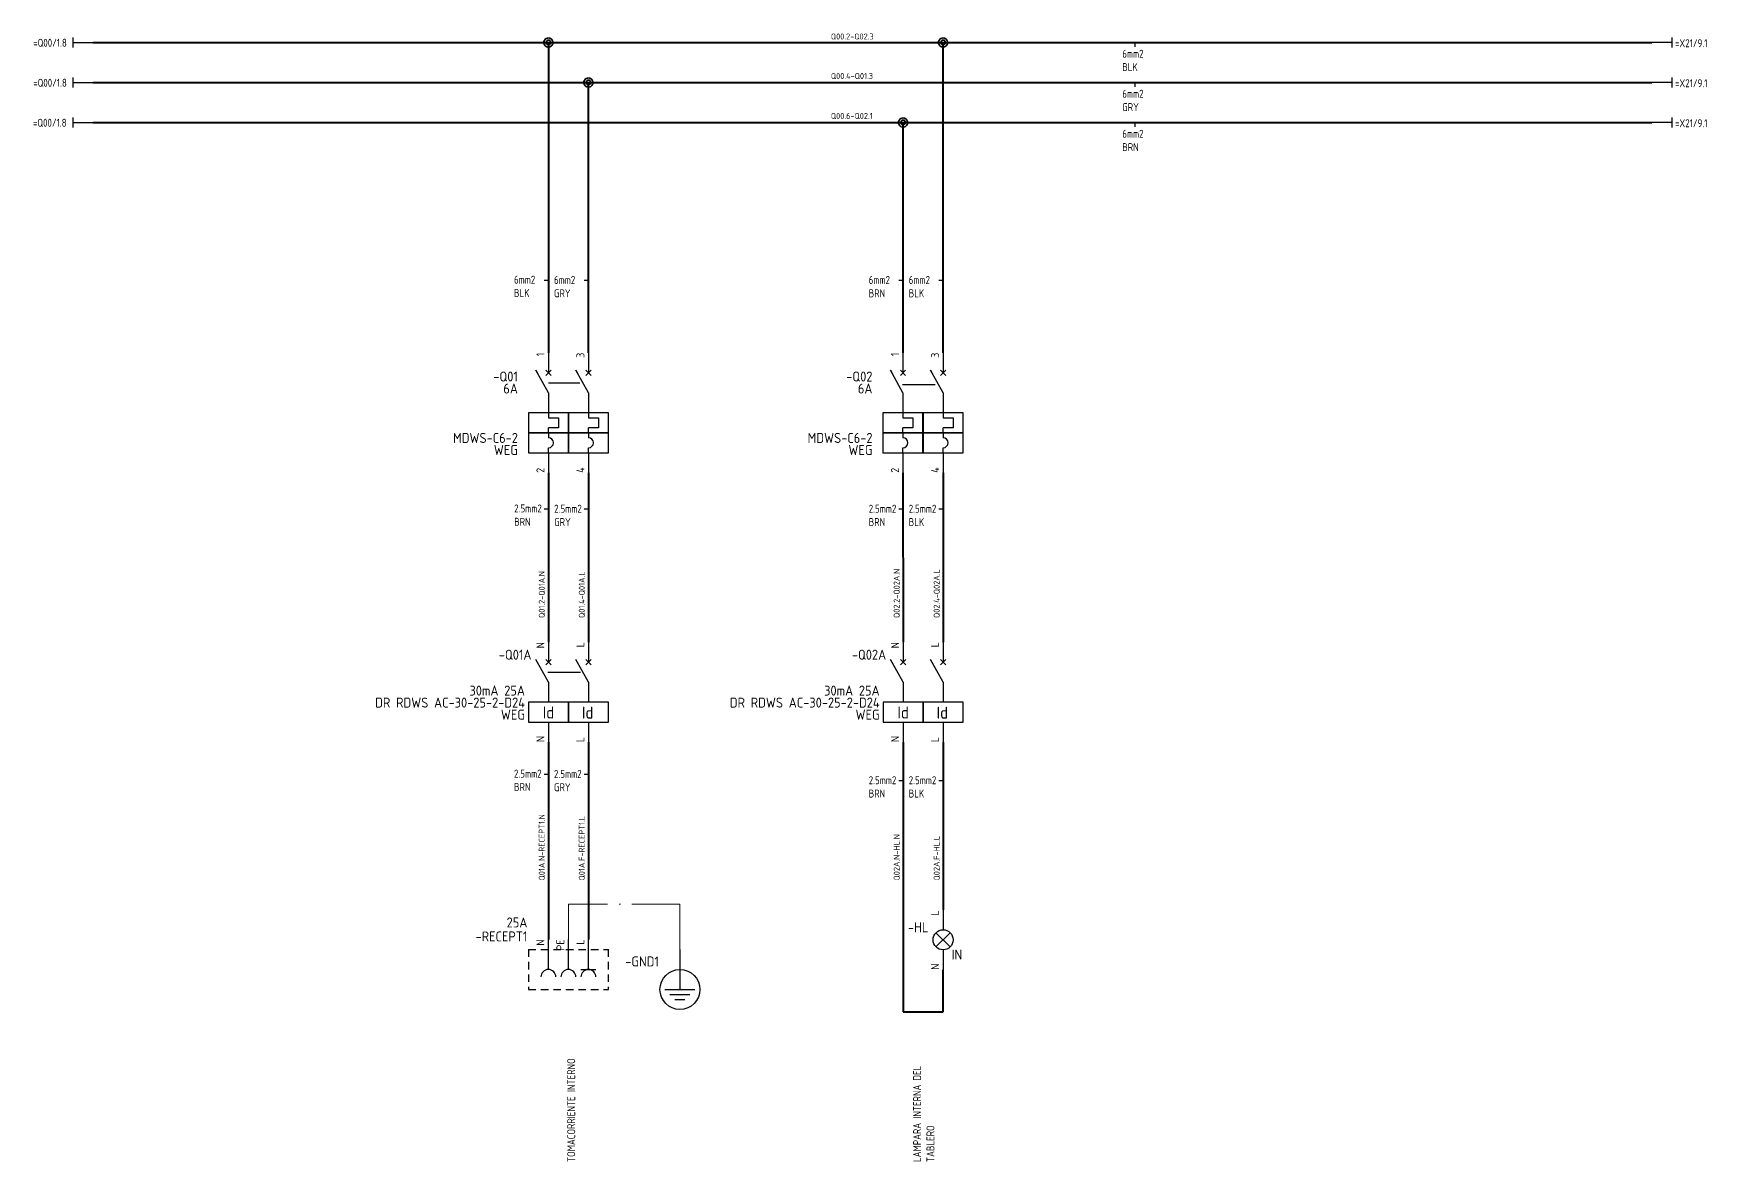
# Model space of a CAD drawing. Header units: millimetres. Extents: x 51 to 2493, y -624 to 390.
# Drawn here: x 549 to 967.2, y 107.8 to 389.7 of the extents above; entities that cross this region are included whole.
import ezdxf
from ezdxf.enums import TextEntityAlignment as Align

# ---------------------------------------------------------------- set-up
doc = ezdxf.new("R2010")
doc.units = ezdxf.units.MM
doc.header["$MEASUREMENT"] = 0
doc.linetypes.add('ACAD_ISO10W100', pattern=[18, 12, -3, 0, -3])
for name, color, linetype in [('0V', 160, 'Continuous'), ('DESC', 150, 'Continuous'), ('LINK', 9, 'Continuous'), ('MISC', 7, 'Continuous'), ('PDF_Geometría', 7, 'Continuous'), ('TAGS', 150, 'Continuous'), ('TERMS', 123, 'Continuous'), ('WIRENO', 10, 'Continuous'), ('WIREREF', 50, 'Continuous')]:
    doc.layers.add(name, color=color, linetype=linetype)
for name, color, linetype, lineweight in [('Fase1', 255, 'Continuous', 40), ('Fase2', 253, 'Continuous', 40), ('Fase3', 34, 'Continuous', 40), ('SYMS', 7, 'Continuous', 30), ('Tierra', 3, 'ACAD_ISO10W100', 5)]:
    doc.layers.add(name, color=color, linetype=linetype, lineweight=lineweight)
doc.styles.add('WD_IEC', font='ISOCP2.shx', dxfattribs={"width": 0.9, "height": 4})

# ---------------------------------------------------------------- blocks, each defined once
blk = doc.blocks.new('VCB11Q9')
for p, q in [((0, 7.5), (0, 2.5)), ((0, -2.5), (-3.12, 3.12)), ((-3.12, 3.12), (-2.52, 2.03)), ((-0.66, 1.84), (0.66, 3.16)), ((-0.66, 3.16), (0.66, 1.84)), ((0, -2.5), (0, -7.5)), ((0, -7.5), (0, -8.75)), ((0, -8.75), (2.5, -8.75)), ((0, -12.5), (0, -11.25)), ((2.5, -11.25), (0, -11.25)), ((0, -12.5), (0, -13.75)), ((2.5, -8.75), (2.5, -11.25)), ((0, -17.5), (0, -16.25)), ((0, -17.5), (0, -22.5))]:
    blk.add_line(p, q)
for points in [[(-5, -7.5), (-5, -12.5), (5, -12.5), (5, -7.5)], [(-5, -12.5), (-5, -17.5), (5, -17.5), (5, -12.5)]]:
    blk.add_lwpolyline(points, close=True)
blk.add_arc((0, -15), 1.25, 270, 90)
at = {"style": 'WD_IEC'}
for tag, p in [('INST', (-7.62, 6.3)), ('LOC', (-7.62, 3.3)), ('TAG1', (-7.62, 0.3)), ('RATING1', (-7.62, -2.7)), ('DESC1', (-7.62, -15.05)), ('DESC2', (-7.62, -18.05)), ('DESC3', (-7.62, -21.05))]:
    blk.add_attdef(tag, text='', height=2.5, dxfattribs=at).set_placement(p, align=Align.RIGHT)
blk.add_attdef('TERM01', text='', height=2, rotation=90, dxfattribs=at).set_placement((-1, 7.5), align=Align.RIGHT)
at = {"style": 'WD_IEC', "flags": 1}
for tag, p, height in [('X2TERM01', (0, 7.5), 0.32), ('X4LINK', (-2.15, 0), 0.32), ('X1LINK', (0.02, 0), 0.32), ('CONTACT', (-5.15, -7.55), 1), ('COMMON', (-3.9, -8.8), 1), ('ASSYCODE', (0.69, -18.77), 1), ('FAMILY', (0.69, -20.27), 1), ('CATDESC', (0.69, -21.77), 1), ('X8TERM02', (0, -22.5), 0.32)]:
    blk.add_attdef(tag, p, '', height=height, dxfattribs=at)
at = {"style": 'WD_IEC', "flags": 9}
for tag, p in [('MFG', (7.81, 5.44)), ('CAT', (7.81, 2.94))]:
    blk.add_attdef(tag, text='', height=1.5, dxfattribs=at).set_placement(p, align=Align.RIGHT)
at = {"lineweight": 15, "style": 'WD_IEC'}
blk.add_attdef('XREF', text='', height=2.5, dxfattribs=at).set_placement((-7.62, -12.05), align=Align.RIGHT)
at = {"style": 'WD_IEC'}
blk.add_attdef('TERM02', (-1, -22.5), '', height=2, rotation=90, dxfattribs=at)
blk = doc.blocks.new('VCB21Q9')
for p, q in [((0, 7.5), (0, 2.5)), ((0, -2.5), (-3.12, 3.12)), ((-3.12, 3.12), (-2.52, 2.03)), ((-0.66, 1.84), (0.66, 3.16)), ((-0.66, 3.16), (0.66, 1.84)), ((0, -2.5), (0, -7.5)), ((0, -7.5), (0, -8.75)), ((0, -8.75), (2.5, -8.75)), ((0, -12.5), (0, -11.25)), ((2.5, -11.25), (0, -11.25)), ((0, -12.5), (0, -13.75)), ((2.5, -8.75), (2.5, -11.25)), ((0, -17.5), (0, -16.25)), ((0, -17.5), (0, -22.5))]:
    blk.add_line(p, q)
for points in [[(-5, -7.5), (-5, -12.5), (5, -12.5), (5, -7.5)], [(-5, -12.5), (-5, -17.5), (5, -17.5), (5, -12.5)]]:
    blk.add_lwpolyline(points, close=True)
blk.add_arc((0, -15), 1.25, 270, 90)
at = {"style": 'WD_IEC'}
for tag, p in [('INST', (-5.27, 9.9)), ('LOC', (-5.27, 6.9)), ('TAG2', (-5.27, 3.9)), ('DESC1', (-8.42, -12.55)), ('DESC3', (-8.42, -18.55)), ('DESC2', (-8.42, -15.55))]:
    blk.add_attdef(tag, text='', height=2.5, dxfattribs=at).set_placement(p, align=Align.RIGHT)
blk.add_attdef('TERM01', text='', height=2, rotation=90, dxfattribs=at).set_placement((-1, 7.5), align=Align.RIGHT)
at = {"style": 'WD_IEC', "flags": 1}
for tag, p, height in [('X2TERM01', (0, 7.5), 0.32), ('X4LINK', (-2.15, 0), 0.32), ('X1LINK', (-0.13, 0), 0.32), ('CONTACT', (-5.15, -7.55), 1), ('FAMILY', (0.69, -20.27), 1), ('X8TERM02', (0, -22.5), 0.32)]:
    blk.add_attdef(tag, p, '', height=height, dxfattribs=at)
at = {"lineweight": 15, "style": 'WD_IEC'}
blk.add_attdef('XREF', text='', height=2.5, dxfattribs=at).set_placement((-8.42, -6.55), align=Align.RIGHT)
at = {"style": 'WD_IEC', "flags": 1}
blk.add_attdef('RATING1', text='', height=2.5, dxfattribs=at).set_placement((-8.42, -9.55), align=Align.RIGHT)
at = {"style": 'WD_IEC'}
blk.add_attdef('TERM02', (-1, -22.5), '', height=2, rotation=90, dxfattribs=at)
blk = doc.blocks.new('empalme')
at = {"layer": 'PDF_Geometría', "color": 40, "lineweight": 35, "true_color": 0xffcf00}
for points in [[(145.66, 151.93), (144.51, 151.93)], [(145.1, 151.93), (144.51, 151.93)]]:
    blk.add_lwpolyline(points, close=True, dxfattribs=at)
for points in [[(143.39, 152.17), (143.39, 152.17), (143.34, 151.93), (143.39, 151.7)], [(143.58, 152.61), (143.58, 152.61), (143.44, 152.41), (143.39, 152.17)], [(143.39, 151.7), (143.39, 151.7), (143.44, 151.46), (143.58, 151.26)], [(143.94, 152.93), (143.94, 152.93), (143.73, 152.81), (143.58, 152.61)], [(143.58, 151.26), (143.58, 151.26), (143.73, 151.06), (143.94, 150.94)], [(143.94, 152.06), (143.94, 152.06), (143.92, 151.93), (143.94, 151.81)], [(144.39, 153.08), (144.39, 153.08), (144.15, 153.05), (143.94, 152.93)], [(144.04, 152.28), (144.04, 152.28), (143.97, 152.18), (143.94, 152.06)], [(143.94, 151.81), (143.94, 151.81), (143.97, 151.69), (144.04, 151.59)], [(143.94, 150.94), (143.94, 150.94), (144.15, 150.82), (144.39, 150.79)], [(144.22, 152.44), (144.22, 152.44), (144.12, 152.38), (144.04, 152.28)], [(144.04, 151.59), (144.04, 151.59), (144.12, 151.49), (144.22, 151.43)], [(144.45, 152.51), (144.45, 152.51), (144.33, 152.5), (144.22, 152.44)], [(144.22, 151.43), (144.22, 151.43), (144.33, 151.37), (144.45, 151.36)], [(144.87, 153.03), (144.87, 153.03), (144.64, 153.1), (144.39, 153.08)], [(144.39, 150.79), (144.39, 150.79), (144.64, 150.77), (144.87, 150.84)], [(144.69, 152.49), (144.69, 152.49), (144.58, 152.53), (144.45, 152.51)], [(144.45, 151.36), (144.45, 151.36), (144.58, 151.34), (144.69, 151.38)], [(144.9, 152.37), (144.9, 152.37), (144.81, 152.45), (144.69, 152.49)], [(144.69, 151.38), (144.69, 151.38), (144.81, 151.42), (144.9, 151.5)], [(145.28, 152.79), (145.28, 152.79), (145.1, 152.95), (144.87, 153.03)], [(144.87, 150.84), (144.87, 150.84), (145.1, 150.92), (145.28, 151.08)], [(145.05, 152.17), (145.05, 152.17), (144.99, 152.28), (144.9, 152.37)], [(144.9, 151.5), (144.9, 151.5), (144.99, 151.58), (145.05, 151.7)], [(145.1, 151.93), (145.1, 151.93), (145.1, 152.06), (145.05, 152.17)], [(145.05, 151.7), (145.05, 151.7), (145.1, 151.81), (145.1, 151.93)], [(145.56, 152.4), (145.56, 152.4), (145.46, 152.62), (145.28, 152.79)], [(145.28, 151.08), (145.28, 151.08), (145.46, 151.24), (145.56, 151.47)], [(145.66, 151.93), (145.66, 151.93), (145.66, 152.18), (145.56, 152.4)], [(145.56, 151.47), (145.56, 151.47), (145.66, 151.69), (145.66, 151.93)]]:
    blk.add_open_spline(points, degree=3, dxfattribs=at)
blk = doc.blocks.new('empalme_')
at = {"layer": '0V'}
blk.add_blockref('empalme', (-144.51, -151.93), dxfattribs=at)
blk = doc.blocks.new('VCB11Q17')
for p, q in [((0, 7.5), (0, 2.5)), ((0, -2.5), (-3.12, 3.12)), ((-3.12, 3.12), (-2.52, 2.03)), ((-0.66, 1.84), (0.66, 3.16)), ((-0.66, 3.16), (0.66, 1.84)), ((0, -2.5), (0, -7.5)), ((0, -12.5), (0, -17.5))]:
    blk.add_line(p, q)
blk.add_lwpolyline([(-5, -7.5), (-5, -12.5), (5, -12.5), (5, -7.5)], close=True)
at = {"style": 'WD_IEC'}
for tag, p in [('INST', (-4.22, 9.11)), ('LOC', (-4.22, 6.11)), ('TAG1', (-4.22, 3.11)), ('RATING1', (-5.86, -5.86)), ('DESC1', (-5.86, -8.86)), ('DESC3', (-5.86, -14.86)), ('DESC2', (-5.86, -11.86))]:
    blk.add_attdef(tag, text='', height=2.5, dxfattribs=at).set_placement(p, align=Align.RIGHT)
blk.add_attdef('TERM01', text='', height=2, rotation=90, dxfattribs=at).set_placement((-1, 7.5), align=Align.RIGHT)
at = {"style": 'WD_IEC', "flags": 1}
for tag, p, height in [('X2TERM01', (0, 7.5), 0.32), ('MFG', (2.75, 6.5), 1.5), ('CAT', (2.75, 4), 1.5), ('X4LINK', (-2, 0), 0.32), ('X1LINK', (-0.13, 0), 0.32), ('CONTACT', (-5, -7.5), 1), ('COMMON', (-3.75, -8.75), 1), ('ASSYCODE', (0.69, -13.77), 1), ('FAMILY', (0.69, -15.27), 1), ('CATDESC', (0.69, -16.77), 1), ('X8TERM02', (0, -17.5), 0.32)]:
    blk.add_attdef(tag, p, '', height=height, dxfattribs=at)
at = {"lineweight": 15, "style": 'WD_IEC'}
blk.add_attdef('XREF', text='', height=2.5, dxfattribs=at).set_placement((-5.86, -2.86), align=Align.RIGHT)
at = {"style": 'WD_IEC'}
blk.add_attdef('TERM02', (-1, -17.5), '', height=2, rotation=90, dxfattribs=at)
blk.add_attdef('I', text='', height=3, dxfattribs=at).set_placement((0.01, -11.58), align=Align.CENTER)
blk = doc.blocks.new('VCB21Q17')
for p, q in [((0, 7.5), (0, 2.5)), ((0, -2.5), (-3.12, 3.12)), ((-3.12, 3.12), (-2.52, 2.03)), ((-0.66, 1.84), (0.66, 3.16)), ((-0.66, 3.16), (0.66, 1.84)), ((0, -2.5), (0, -7.5)), ((0, -12.5), (0, -17.5))]:
    blk.add_line(p, q)
blk.add_lwpolyline([(-5, -7.5), (-5, -12.5), (5, -12.5), (5, -7.5)], close=True)
at = {"style": 'WD_IEC'}
for tag, p in [('INST', (-4.39, 9.55)), ('LOC', (-4.39, 6.55)), ('TAG2', (-4.39, 3.55)), ('DESC2', (-6.42, -10.3)), ('DESC1', (-6.42, -7.3)), ('DESC3', (-6.42, -13.3))]:
    blk.add_attdef(tag, text='', height=2.5, dxfattribs=at).set_placement(p, align=Align.RIGHT)
blk.add_attdef('TERM01', text='', height=2, rotation=90, dxfattribs=at).set_placement((-1, 7.5), align=Align.RIGHT)
at = {"style": 'WD_IEC', "flags": 1}
for tag, p, height in [('X2TERM01', (0, 7.5), 0.32), ('X4LINK', (-2, 0), 0.32), ('X1LINK', (-0.12, 0), 0.32), ('CONTACT', (-5, -7.5), 1), ('FAMILY', (0.69, -15.27), 1), ('X8TERM02', (0, -17.5), 0.32)]:
    blk.add_attdef(tag, p, '', height=height, dxfattribs=at)
at = {"lineweight": 15, "style": 'WD_IEC'}
blk.add_attdef('XREF', text='', height=2.5, dxfattribs=at).set_placement((-6.42, -1.3), align=Align.RIGHT)
at = {"style": 'WD_IEC', "flags": 1}
blk.add_attdef('RATING1', text='', height=2.5, dxfattribs=at).set_placement((-6.42, -4.3), align=Align.RIGHT)
at = {"style": 'WD_IEC'}
blk.add_attdef('TERM02', (-1, -17.5), '', height=2, rotation=90, dxfattribs=at)
blk.add_attdef('I', text='', height=3, dxfattribs=at).set_placement((-0.18, -11.62), align=Align.CENTER)
blk = doc.blocks.new('REFERENCIA_ENTRADA_HORIZONTAL')
at = {"layer": 'SYMS'}
for p, q in [((-5, 1.25), (-5, -1.25)), ((-5, 0), (0, 0))]:
    blk.add_line(p, q, dxfattribs=at)
at = {"layer": 'TAGS', "style": 'WD_IEC', "width": 0.9, "flags": 8}
blk.add_attdef('TAG', text='', height=1, dxfattribs=at).set_placement((-15.18, -2.12), align=Align.RIGHT)
blk = doc.blocks.new('VCN1RSGL')
at = {"linetype": 'Continuous'}
for p, q in [((0, -2.5), (0, 0)), ((5, -2.5), (5, 0)), ((10, -2.5), (10, 0))]:
    blk.add_line(p, q, dxfattribs=at)
for p, q in [((-5, -2.5), (-3.125, -2.5)), ((-5, -2.5), (-5, -4.375)), ((-1.875, -2.5), (0, -2.5)), ((0, -7.5), (0, -2.5)), ((1.25, -2.5), (3.125, -2.5)), ((4.375, -2.5), (6.25, -2.5)), ((5, -7.5), (5, -2.5)), ((7.5, -2.5), (9.375, -2.5)), ((10, -7.5), (10, -2.5)), ((10.625, -2.5), (12.5, -2.5)), ((13.75, -2.5), (15, -2.5)), ((15, -4.375), (15, -2.5)), ((-5, -5.625), (-5, -7.5)), ((8.125, -7.5), (11.875, -7.5)), ((15, -7.5), (15, -5.625)), ((-5, -8.75), (-5, -10.625)), ((-5, -11.875), (-5, -12.5)), ((-5, -12.5), (-3.125, -12.5)), ((-1.875, -12.5), (0, -12.5)), ((1.25, -12.5), (3.125, -12.5)), ((4.375, -12.5), (6.25, -12.5)), ((7.5, -12.5), (9.375, -12.5)), ((10.625, -12.5), (12.5, -12.5)), ((13.75, -12.5), (15, -12.5)), ((15, -10.625), (15, -8.75)), ((15, -12.5), (15, -11.875))]:
    blk.add_line(p, q)
for centre in [(0, -9.375), (5, -9.375), (10, -9.375)]:
    blk.add_arc(centre, 1.875, 0, 180)
at = {"style": 'WD_IEC'}
for tag, p in [('INST', (-5.25, 10)), ('LOC', (-5.25, 6.5)), ('RATING1', (-5.25, 3)), ('TAG1', (-5.25, -0.5))]:
    blk.add_attdef(tag, text='', height=2.5, dxfattribs=at).set_placement(p, align=Align.RIGHT)
at = {"style": 'WD_IEC', "flags": 1}
for tag, p, height in [('X2TERM01', (0, 0), 0.32), ('X2TERM02', (5, 0), 0.32), ('X2TERM03', (10, 0), 0.32), ('ASSYCODE', (16, -14), 1), ('FAMILY', (16, -15.5), 1), ('CATDESC', (16, -17), 1)]:
    blk.add_attdef(tag, p, '', height=height, dxfattribs=at)
at = {"style": 'WD_IEC', "flags": 9}
for tag, p in [('MFG', (-6, -4)), ('CAT', (-6, -6.5))]:
    blk.add_attdef(tag, text='', height=1.5, dxfattribs=at).set_placement(p, align=Align.RIGHT)
at = {"style": 'WD_IEC'}
for tag, p in [('TERM01', (-1, 0)), ('TERM02', (4, 0)), ('TERM03', (9, 0))]:
    blk.add_attdef(tag, text='', height=2, rotation=90, dxfattribs=at).set_placement(p, align=Align.RIGHT)
at = {"lineweight": 15, "style": 'WD_IEC'}
blk.add_attdef('XREF', text='', height=2.5, dxfattribs=at).set_placement((-6, -11.5), align=Align.RIGHT)
at = {"style": 'WD_IEC'}
for tag, p in [('DESC1', (5, -16.25)), ('DESC2', (5, -19.75)), ('DESC3', (5, -23.25))]:
    blk.add_attdef(tag, text='', height=2.5, dxfattribs=at).set_placement(p, align=Align.MIDDLE)
blk = doc.blocks.new('VGND4')
for p, q in [((0, 0), (0, -10)), ((-3.75, -10), (3.75, -10)), ((-2.5, -11.25), (2.5, -11.25)), ((-1.25, -12.5), (1.25, -12.5))]:
    blk.add_line(p, q)
blk.add_circle((0, -10), 5)
at = {"style": 'WD_IEC'}
for tag, p in [('INST', (-5.25, 2.75)), ('LOC', (-5.25, -0.75)), ('TAG1', (-5.25, -4.25))]:
    blk.add_attdef(tag, text='', height=2.5, dxfattribs=at).set_placement(p, align=Align.RIGHT)
at = {"style": 'WD_IEC', "flags": 1}
blk.add_attdef('X2TERM01', (0, 0), '', height=0.32, dxfattribs=at)
blk = doc.blocks.new('VLT1H24')
for p, q in [((0, 7.5), (0, 2.5)), ((-1.77, -1.77), (1.77, 1.77)), ((1.77, -1.77), (-1.77, 1.77)), ((0, -2.5), (0, -7.5))]:
    blk.add_line(p, q)
blk.add_circle((0, 0), 2.5)
at = {"style": 'WD_IEC'}
for tag, p in [('INST', (-3.67, 7.86)), ('TAG1', (-3.67, 1.86)), ('LOC', (-3.67, 4.86)), ('DESC1', (-3.32, -5.22)), ('DESC2', (-3.32, -8.22)), ('DESC3', (-3.32, -11.22))]:
    blk.add_attdef(tag, text='', height=2.5, dxfattribs=at).set_placement(p, align=Align.RIGHT)
blk.add_attdef('TERM01', text='', height=2, rotation=90, dxfattribs=at).set_placement((-0.99, 7.39), align=Align.RIGHT)
at = {"style": 'WD_IEC', "flags": 1}
for tag, p, height in [('X2TERM01', (0, 7.5), 0.32), ('X8TERM02', (0, -7.5), 0.32), ('ASSYCODE', (2.72, -7.44), 1), ('FAMILY', (2.72, -8.94), 1), ('CATDESC', (2.72, -10.44), 1)]:
    blk.add_attdef(tag, p, '', height=height, dxfattribs=at)
at = {"style": 'WD_IEC', "flags": 9}
for tag, p in [('MFG', (6.1, 5.14)), ('CAT', (6.1, 2.64))]:
    blk.add_attdef(tag, text='', height=1.5, dxfattribs=at).set_placement(p, align=Align.RIGHT)
at = {"lineweight": 15, "style": 'WD_IEC'}
blk.add_attdef('XREF', text='', height=2.5, dxfattribs=at).set_placement((-3.32, -2.22), align=Align.RIGHT)
at = {"style": 'WD_IEC'}
blk.add_attdef('TERM02', (-1, -7.5), '', height=2, rotation=90, dxfattribs=at)
at = {"lineweight": 15, "style": 'WD_IEC'}
blk.add_attdef('TYPE', (2.13, -4.94), '', height=2.5, dxfattribs=at)
at = {"style": 'WD_IEC', "width": 0.9}
blk.add_attdef('WDTAGALT', text='', height=2.5, dxfattribs=at).set_placement((-3.32, -14.22), align=Align.RIGHT)

msp = doc.modelspace()

# ---------------------------------------------------------------- linework, layer by layer
at = {"layer": 'Fase1'}
for p, q in [((563.86, 387.45), (953.52, 387.45)), ((677.74, 387.45), (677.74, 309.92)), ((776.39, 309.92), (776.39, 387.45)), ((677.74, 279.92), (677.74, 237.58)), ((776.39, 279.92), (776.39, 237.58)), ((677.74, 212.58), (677.74, 163.26)), ((776.39, 212.58), (776.39, 170.68))]:
    msp.add_line(p, q, dxfattribs=at)
at = {"layer": 'Fase2'}
for p, q in [((563.86, 377.45), (953.52, 377.45)), ((687.74, 309.92), (687.74, 377.45)), ((687.74, 279.92), (687.74, 237.58)), ((687.74, 212.58), (687.74, 163.26))]:
    msp.add_line(p, q, dxfattribs=at)
at = {"layer": 'Fase3'}
for p, q in [((563.86, 367.45), (953.52, 367.45)), ((766.39, 309.92), (766.39, 367.45)), ((766.37, 279.92), (766.38, 237.58)), ((766.39, 212.58), (766.39, 145.15)), ((776.39, 145.15), (776.39, 155.68)), ((766.39, 145.15), (776.39, 145.15))]:
    msp.add_line(p, q, dxfattribs=at)
at = {"layer": 'LINK'}
for points in [[(677.76, 302.42), (685.59, 302.42)], [(766.26, 301.99), (774.39, 301.99)], [(677.61, 230.08), (685.74, 230.08)]]:
    msp.add_lwpolyline(points, dxfattribs=at)
at = {"layer": 'SYMS'}
for p, q in [((958.52, 387.45), (953.52, 387.45)), ((958.52, 388.7), (958.52, 386.2)), ((958.52, 377.45), (953.52, 377.45)), ((958.52, 378.7), (958.52, 376.2)), ((958.52, 368.7), (958.52, 366.2)), ((958.52, 367.45), (953.52, 367.45))]:
    msp.add_line(p, q, dxfattribs=at)
at = {"layer": 'Tierra'}
for p, q in [((710.62, 172.09), (682.74, 172.09)), ((682.74, 163.26), (682.74, 172.09)), ((710.62, 160.76), (710.62, 172.09))]:
    msp.add_line(p, q, dxfattribs=at)
at = {"layer": 'WIRENO'}
for p, q in [((824.37, 386.39), (824.37, 387.45)), ((824.37, 376.39), (824.37, 377.45)), ((824.37, 366.39), (824.37, 367.45)), ((676.68, 328.08), (677.74, 328.08)), ((686.68, 328.08), (687.74, 328.08)), ((765.33, 328.08), (766.39, 328.08)), ((775.33, 328.08), (776.39, 328.08)), ((676.71, 270.89), (677.77, 270.89)), ((686.71, 270.89), (687.77, 270.89)), ((765.33, 270.89), (766.39, 270.89)), ((775.33, 270.89), (776.39, 270.89)), ((676.68, 204.61), (677.74, 204.61)), ((686.68, 204.61), (687.74, 204.61)), ((765.33, 203.03), (766.39, 203.03)), ((775.33, 203.03), (776.39, 203.03))]:
    msp.add_line(p, q, dxfattribs=at)

# ---------------------------------------------------------------- block references
at = {"layer": '0V'}
for p in [(677.74, 387.45), (776.39, 387.45), (687.74, 377.45), (766.39, 367.45)]:
    msp.add_blockref('empalme_', p, dxfattribs=at)
at = {"layer": 'SYMS'}
for p in [(563.86, 387.45), (563.86, 377.45), (563.86, 367.45)]:
    msp.add_blockref('REFERENCIA_ENTRADA_HORIZONTAL', p, dxfattribs=at)
ref = msp.add_blockref('VCB11Q9', (677.74, 302.42), dxfattribs=at)
ref.add_attrib('RATING1', '6A', dxfattribs={"layer": 'MISC', "height": 2.5, "style": 'WD_IEC'}).set_placement((670.12, 299.72), align=Align.RIGHT)
ref.add_attrib('TAG1', '-Q01', dxfattribs={"layer": 'TAGS', "height": 2.5, "style": 'WD_IEC'}).set_placement((670.12, 302.72), align=Align.RIGHT)
ref.add_attrib('DESC1', 'MDWS-C6-2', dxfattribs={"layer": 'DESC', "height": 2.5, "style": 'WD_IEC'}).set_placement((670.12, 287.37), align=Align.RIGHT)
ref.add_attrib('DESC2', 'WEG', dxfattribs={"layer": 'DESC', "height": 2.5, "style": 'WD_IEC'}).set_placement((670.12, 284.37), align=Align.RIGHT)
ref.add_attrib('TERM01', '1', dxfattribs={"layer": 'TERMS', "height": 2, "rotation": 90, "style": 'WD_IEC'}).set_placement((676.74, 309.92), align=Align.RIGHT)
ref.add_attrib('TERM02', '2', (676.74, 279.92), dxfattribs={"layer": 'TERMS', "height": 2, "rotation": 90, "style": 'WD_IEC'})
ref = msp.add_blockref('VCB21Q9', (687.74, 302.42), dxfattribs=at)
ref.add_attrib('TERM01', '3', dxfattribs={"layer": 'TERMS', "height": 2, "rotation": 90, "style": 'WD_IEC'}).set_placement((686.74, 309.92), align=Align.RIGHT)
ref.add_attrib('TERM02', '4', (686.74, 279.92), dxfattribs={"layer": 'TERMS', "height": 2, "rotation": 90, "style": 'WD_IEC'})
ref = msp.add_blockref('VCB11Q9', (766.37, 302.42), dxfattribs=at)
ref.add_attrib('RATING1', '6A', dxfattribs={"layer": 'MISC', "height": 2.5, "style": 'WD_IEC'}).set_placement((758.74, 299.72), align=Align.RIGHT)
ref.add_attrib('TAG1', '-Q02', dxfattribs={"layer": 'TAGS', "height": 2.5, "style": 'WD_IEC'}).set_placement((758.74, 302.72), align=Align.RIGHT)
ref.add_attrib('DESC1', 'MDWS-C6-2', dxfattribs={"layer": 'DESC', "height": 2.5, "style": 'WD_IEC'}).set_placement((758.75, 287.37), align=Align.RIGHT)
ref.add_attrib('DESC2', 'WEG', dxfattribs={"layer": 'DESC', "height": 2.5, "style": 'WD_IEC'}).set_placement((758.75, 284.37), align=Align.RIGHT)
ref.add_attrib('TERM01', '1', dxfattribs={"layer": 'TERMS', "height": 2, "rotation": 90, "style": 'WD_IEC'}).set_placement((765.37, 309.92), align=Align.RIGHT)
ref.add_attrib('TERM02', '2', (765.37, 279.92), dxfattribs={"layer": 'TERMS', "height": 2, "rotation": 90, "style": 'WD_IEC'})
ref = msp.add_blockref('VCB21Q9', (776.39, 302.42), dxfattribs=at)
ref.add_attrib('TERM01', '3', dxfattribs={"layer": 'TERMS', "height": 2, "rotation": 90, "style": 'WD_IEC'}).set_placement((775.39, 309.92), align=Align.RIGHT)
ref.add_attrib('TERM02', '4', (775.39, 279.92), dxfattribs={"layer": 'TERMS', "height": 2, "rotation": 90, "style": 'WD_IEC'})
ref = msp.add_blockref('VCB11Q17', (677.74, 230.08), dxfattribs=at)
ref.add_attrib('I', 'Id', dxfattribs={"layer": 'MISC', "height": 3, "style": 'WD_IEC'}).set_placement((677.75, 218.5), align=Align.CENTER)
ref.add_attrib('RATING1', '30mA 25A', dxfattribs={"layer": 'MISC', "height": 2.5, "style": 'WD_IEC'}).set_placement((671.88, 224.22), align=Align.RIGHT)
ref.add_attrib('TAG1', '-Q01A', dxfattribs={"layer": 'TAGS', "height": 2.5, "style": 'WD_IEC'}).set_placement((673.51, 233.19), align=Align.RIGHT)
ref.add_attrib('DESC1', 'DR RDWS AC-30-25-2-D24', dxfattribs={"layer": 'DESC', "height": 2.5, "style": 'WD_IEC'}).set_placement((671.88, 221.22), align=Align.RIGHT)
ref.add_attrib('DESC2', 'WEG', dxfattribs={"layer": 'DESC', "height": 2.5, "style": 'WD_IEC'}).set_placement((671.88, 218.22), align=Align.RIGHT)
ref.add_attrib('TERM01', 'N', dxfattribs={"layer": 'TERMS', "height": 2, "rotation": 90, "style": 'WD_IEC'}).set_placement((676.74, 237.58), align=Align.RIGHT)
ref.add_attrib('TERM02', 'N', (676.74, 212.58), dxfattribs={"layer": 'TERMS', "height": 2, "rotation": 90, "style": 'WD_IEC'})
ref = msp.add_blockref('VCB21Q17', (687.74, 230.08), dxfattribs=at)
ref.add_attrib('I', 'Id', dxfattribs={"layer": 'MISC', "height": 3, "style": 'WD_IEC'}).set_placement((687.56, 218.46), align=Align.CENTER)
ref.add_attrib('TERM01', 'L', dxfattribs={"layer": 'TERMS', "height": 2, "rotation": 90, "style": 'WD_IEC'}).set_placement((686.74, 237.58), align=Align.RIGHT)
ref.add_attrib('TERM02', 'L', (686.74, 212.58), dxfattribs={"layer": 'TERMS', "height": 2, "rotation": 90, "style": 'WD_IEC'})
ref = msp.add_blockref('VCB11Q17', (766.39, 230.08), dxfattribs=at)
ref.add_attrib('I', 'Id', dxfattribs={"layer": 'MISC', "height": 3, "style": 'WD_IEC'}).set_placement((766.4, 218.5), align=Align.CENTER)
ref.add_attrib('RATING1', '30mA 25A', dxfattribs={"layer": 'MISC', "height": 2.5, "style": 'WD_IEC'}).set_placement((760.53, 224.22), align=Align.RIGHT)
ref.add_attrib('TAG1', '-Q02A', dxfattribs={"layer": 'TAGS', "height": 2.5, "style": 'WD_IEC'}).set_placement((762.17, 233.19), align=Align.RIGHT)
ref.add_attrib('DESC1', 'DR RDWS AC-30-25-2-D24', dxfattribs={"layer": 'DESC', "height": 2.5, "style": 'WD_IEC'}).set_placement((760.53, 221.22), align=Align.RIGHT)
ref.add_attrib('DESC2', 'WEG', dxfattribs={"layer": 'DESC', "height": 2.5, "style": 'WD_IEC'}).set_placement((760.53, 218.22), align=Align.RIGHT)
ref.add_attrib('TERM01', 'N', dxfattribs={"layer": 'TERMS', "height": 2, "rotation": 90, "style": 'WD_IEC'}).set_placement((765.39, 237.58), align=Align.RIGHT)
ref.add_attrib('TERM02', 'N', (765.39, 212.58), dxfattribs={"layer": 'TERMS', "height": 2, "rotation": 90, "style": 'WD_IEC'})
ref = msp.add_blockref('VCB21Q17', (776.39, 230.08), dxfattribs=at)
ref.add_attrib('I', 'Id', dxfattribs={"layer": 'MISC', "height": 3, "style": 'WD_IEC'}).set_placement((776.21, 218.46), align=Align.CENTER)
ref.add_attrib('TERM01', 'L', dxfattribs={"layer": 'TERMS', "height": 2, "rotation": 90, "style": 'WD_IEC'}).set_placement((775.39, 237.58), align=Align.RIGHT)
ref.add_attrib('TERM02', 'L', (775.39, 212.58), dxfattribs={"layer": 'TERMS', "height": 2, "rotation": 90, "style": 'WD_IEC'})
ref = msp.add_blockref('VCN1RSGL', (677.74, 163.26), dxfattribs=at)
ref.add_attrib('TERM03', 'L', dxfattribs={"layer": 'TERMS', "height": 2, "rotation": 90, "style": 'WD_IEC'}).set_placement((686.74, 163.26), align=Align.RIGHT)
ref.add_attrib('TERM02', 'PE', dxfattribs={"layer": 'TERMS', "height": 2, "rotation": 90, "style": 'WD_IEC'}).set_placement((681.74, 163.26), align=Align.RIGHT)
ref.add_attrib('TERM01', 'N', dxfattribs={"layer": 'TERMS', "height": 2, "rotation": 90, "style": 'WD_IEC'}).set_placement((676.74, 163.26), align=Align.RIGHT)
ref.add_attrib('TAG1', '-RECEPT1', dxfattribs={"layer": 'TAGS', "height": 2.5, "style": 'WD_IEC'}).set_placement((672.49, 162.76), align=Align.RIGHT)
ref.add_attrib('RATING1', '25A', dxfattribs={"layer": 'MISC', "height": 2.5, "style": 'WD_IEC'}).set_placement((672.49, 166.26), align=Align.RIGHT)
ref = msp.add_blockref('VLT1H24', (776.39, 163.18), dxfattribs=at)
ref.add_attrib('TYPE', 'IN', (778.52, 158.23), dxfattribs={"layer": 'MISC', "lineweight": 15, "height": 2.5, "style": 'WD_IEC'})
ref.add_attrib('TERM02', 'N', (775.39, 155.68), dxfattribs={"layer": 'TERMS', "height": 2, "rotation": 90, "style": 'WD_IEC'})
ref.add_attrib('TERM01', 'L', dxfattribs={"layer": 'TERMS', "height": 2, "rotation": 90, "style": 'WD_IEC'}).set_placement((775.4, 170.57), align=Align.RIGHT)
ref.add_attrib('TAG1', '-HL', dxfattribs={"layer": 'TAGS', "height": 2.5, "style": 'WD_IEC'}).set_placement((772.72, 165.04), align=Align.RIGHT)
ref = msp.add_blockref('VGND4', (710.62, 160.76), dxfattribs=at)
ref.add_attrib('TAG1', '-GND1', dxfattribs={"layer": 'TAGS', "height": 2.5, "style": 'WD_IEC'}).set_placement((705.37, 156.51), align=Align.RIGHT)

# ---------------------------------------------------------------- texts
at = {"layer": 'DESC', "char_height": 2, "width": 36.6324, "attachment_point": 7, "rotation": 90, "style": 'WD_IEC'}
for s, insert in [('TOMACORRIENTE INTERNO', (684.44, 107.64)), ('LAMPARA INTERNA DEL \\PTABLERO', (774.24, 107.64))]:
    msp.add_mtext(s, dxfattribs=dict(at, insert=insert))
at = {"layer": 'TAGS', "char_height": 2, "attachment_point": 1, "style": 'WD_IEC'}
for s, insert in [('\\pxql;=Q00/1.8', (548.98, 388.39)), ('\\pxql;=X21/9.1', (959.34, 388.28)), ('\\pxql;=Q00/1.8', (548.98, 378.39)), ('\\pxql;=X21/9.1', (959.34, 378.28)), ('\\pxql;=Q00/1.8', (548.91, 368.4)), ('\\pxql;=X21/9.1', (959.34, 368.28))]:
    msp.add_mtext_dynamic_manual_height_columns(s, width=2, gutter_width=10, heights=[0], dxfattribs=dict(at, insert=insert))
at = {"layer": 'WIRENO', "char_height": 2, "attachment_point": 1, "style": 'WD_IEC'}
for s, insert in [('6mm2\\PBLK', (821.18, 385.64)), ('6mm2\\PGRY', (821.18, 375.64)), ('6mm2\\PBRN', (821.18, 365.64)), ('6mm2\\PBLK', (669.14, 329.18)), ('6mm2\\PGRY', (679.14, 329.11)), ('6mm2\\PBRN', (757.8, 329.11)), ('6mm2\\PBLK', (767.8, 329.11)), ('2.5mm2\\PBRN', (669.18, 271.99)), ('2.5mm2\\PGRY', (679.18, 271.93)), ('2.5mm2\\PBRN', (757.8, 271.93)), ('2.5mm2\\PBLK', (767.8, 271.93)), ('2.5mm2\\PBRN', (669.14, 205.71)), ('2.5mm2\\PGRY', (679.14, 205.64)), ('2.5mm2\\PBRN', (757.8, 204.07)), ('2.5mm2\\PBLK', (767.8, 204.07))]:
    msp.add_mtext_dynamic_manual_height_columns(s, width=7.1352, gutter_width=20, heights=[0], dxfattribs=dict(at, insert=insert))
at = {"layer": 'WIREREF', "char_height": 1.5, "attachment_point": 1, "style": 'WD_IEC'}
for s, insert in [('Q00.2-Q02.3', (748.34, 389.71)), ('Q00.4-Q01.3', (748.34, 379.83)), ('Q00.6-Q02.1', (748.34, 369.85))]:
    msp.add_mtext_dynamic_manual_height_columns(s, width=67.509, gutter_width=20, heights=[0], dxfattribs=dict(at, insert=insert))
at = {"layer": 'WIREREF', "char_height": 1.5, "attachment_point": 1, "rotation": 90, "style": 'WD_IEC'}
for s, insert in [('Q01.2-Q01A.N', (675.33, 243.61)), ('Q01.4-Q01A.L', (685.33, 243.61)), ('Q02.2-Q02A.N', (764.04, 243.61)), ('Q02.4-Q02A.L', (774.04, 243.61)), ('Q01A.N-RECEPT1.N', (675.33, 178.01)), ('Q01A.F-RECEPT1.L', (685.33, 178.01)), ('Q02A.N-HL.N', (764.04, 178.01)), ('Q02A.F-HL.L', (774.04, 178.01))]:
    msp.add_mtext_dynamic_manual_height_columns(s, width=67.509, gutter_width=20, heights=[0], dxfattribs=dict(at, insert=insert))

doc.saveas('drawing.dxf')
